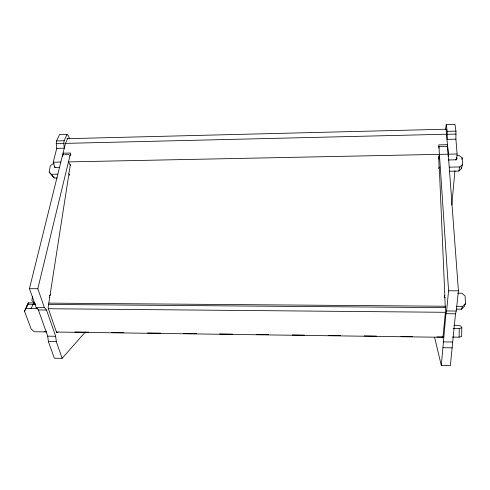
<?xml version="1.0" encoding="UTF-8"?>
<svg xmlns="http://www.w3.org/2000/svg" width="490" height="490" viewBox="0 0 490 490"><rect width="100%" height="100%" fill="white"/><g stroke="black" fill="none" stroke-linecap="round" stroke-linejoin="round"><path stroke-width="0.73" d="M459.099 337.175L459.277 328.459L461.825 327.828L461.641 336.514L459.099 337.175L452.209 337.083M455.902 139.16L455.957 131.118L454.941 124.338L446.28 124.564L447.211 131.332L447.156 139.362L455.902 139.16L457.115 153.995L456.582 159.801L448.503 159.961A1.507 1.292 3.5 0 0 448.938 159.942M439.065 168.572L438.801 156.004M447.254 146.577A4.306 0.49 -89 0 1 447.787 147.894L458.42 290.821L456.239 311.046L455.516 313.79L450.347 365.663L441.306 365.491L445.955 313.698L446.604 310.966L448.571 290.772L438.795 144.881L447.554 144.691L447.235 146.724M448.074 156.347L448.258 154.172L446.096 129.213M451.786 205.022L454.934 170.802M445.496 129.44L446.28 124.564M446.623 135.724L446.776 134.205M59.333 167.458L54.788 167.549L53.232 162.214L56.748 148.384L64.27 148.207L63.78 143.509L64.11 140.753L67.008 134.37L68.551 136.104L69.458 138.823M56.748 148.384L56.24 143.692L56.583 140.942L59.553 134.56L67.008 134.37M438.752 159.017L439.432 154.344M444.681 297.791L444.822 297.332L445.459 311.634L442.868 338.063L442.243 336.685M49.711 297.24L48.179 307.138A1.286 0.521 -88.4 0 0 48.259 308.394L56.54 332.373A1.256 0.496 -87.6 0 0 57.005 332.722L58.126 332.03M32.548 296.248L31.862 300.425L35.69 304.333M57.25 177.962L54.206 178.011L49.196 172.088L50.207 166L52.969 163.727L54.2 163.703M67.589 138.67L65.47 143.38L29.431 288.69L36.131 307.389L38.367 309.937L47.726 336.158L48.381 341.567L54.341 358.196L62.132 358.343L56.313 341.689L55.67 336.275L46.532 310.017L44.351 307.457L37.81 288.733L70.615 153.027L63.039 153.192L64.037 155.054M449.226 171.224L458.787 171.059L459.841 166.961L462.523 164.487L462.156 157.927L459.228 155.587L457.078 155.63M461.801 159.317L462.156 157.927M458.787 171.059L461.445 168.609L462.523 164.487M444.338 296.86L444.816 295.384L439.383 169.173A1.513 1.305 3.3 0 1 439.781 167.035M26.95 306.299L27.636 304.266L35.439 304.333M27.434 305.582L28.359 302.857L33.853 302.9L34.343 304.272M28.359 302.857L24.5 311.15L31.152 328.992L34.208 331.73L46.452 331.901M26.913 306.232L27.636 304.266M456.104 309.159L461.464 309.202L462.621 306.373L465.5 303.598L465.096 296.021L461.941 293.24L457.685 293.216M465.5 303.598L464.306 306.464L461.464 309.202M30.999 308.584L33.853 302.9M24.543 311.26L26.791 306.844M62.132 358.343L85.278 332.079M67.026 138.688L446.323 129.207M56.583 140.942L64.11 140.753M447.211 131.332L455.957 131.118M64.852 143.392L447.07 134.199M56.24 143.692L63.78 143.509M447.315 134.291L456.08 134.076M65.213 154.632L68.998 154.546M438.709 146.486L447.456 146.296M53.232 162.214L60.84 162.055M457.115 153.995L68.471 161.896L70.438 165.577M49.196 172.088L51.223 174.293L57.802 174.171M449.434 167.145L459.841 166.961M29.431 288.69L37.81 288.733M448.571 290.772L458.42 290.821M48.798 303.126L445.796 306.238M456.502 306.324L462.621 306.373M48.443 304.437L445.459 307.653M36.131 307.389L44.351 307.457M446.604 310.966L456.239 311.046M25.462 308.535L37.699 308.645M48.406 308.737L445.355 312.295M38.367 309.937L46.532 310.017M445.955 313.698L455.516 313.79M453.826 325.299L457.562 325.342L460.802 326.022L461.825 327.828M453.152 328.386L459.277 328.459M44.253 331.559L46.55 331.589M74.872 331.969L88.647 332.159M111.61 332.471L123.854 332.637M147.582 332.955L160.591 333.133M183.554 333.445L196.57 333.623M219.532 333.929L232.542 334.107M256.27 334.431L268.514 334.596M292.242 334.915L304.486 335.08M328.214 335.405L340.464 335.57M364.186 335.889L376.436 336.054M400.924 336.385L412.409 336.544M436.902 336.875L443.021 336.961M56.393 332.036L443.505 337.304M47.726 336.158L55.67 336.275M443.23 341.879L452.484 342.014M48.381 341.567L56.313 341.689M443.034 347.698L452.27 347.845M51.223 174.293L54.206 178.011M434.581 337.236L441.306 365.491M461.366 167.164L461.445 168.609M69.886 156.022A4.006 1.488 86.6 0 1 70.315 154.956M70.591 154.644A4.006 1.488 86.6 0 1 70.891 154.509M69.359 175.144A1.55 0.582 87 0 1 68.863 173.687A1.55 0.582 87 0 1 69.194 172.174L70.266 165.271A1.544 0.576 86.8 0 1 70.229 164.395M49.717 297.265A1.642 0.668 -88.8 0 1 49.894 295.329A1.642 0.668 -88.8 0 1 50.697 295.127M62.291 156.188A4 1.525 86.5 0 1 63.963 154.92M438.795 146.62A4.3 0.441 -89.1 0 1 439.003 148.084M445.159 297.681A1.629 1.482 14.9 0 1 444.816 295.384M456.46 157.584A1.513 1.292 4 0 1 455.4 159.814M55.799 167.519A1.372 1.133 -31.9 0 1 54.666 166.128M68.735 173.828A1.384 1.151 -31.8 0 1 68.643 175.696L50.36 293.081A1.495 1.286 -41.6 0 1 49.557 295.335"/></g></svg>
